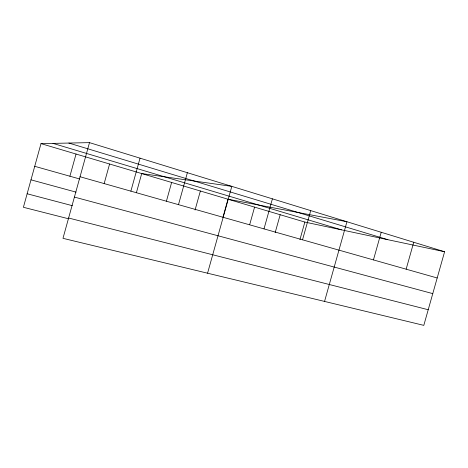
<?xml version="1.0" encoding="UTF-8"?>
<svg xmlns="http://www.w3.org/2000/svg" width="468" height="468" viewBox="0 0 468 468"><rect width="100%" height="100%" fill="white"/><g stroke="black" fill="none" stroke-linecap="round" stroke-linejoin="round"><path stroke-width="0.7" d="M89.493 142.635L62.981 238.335L423.803 325.365L444.6 251.749L89.493 142.635L40.997 143.623L23.4 207.283L68.685 218.813M69.902 176.225L76.044 154.042M104.148 183.614L109.588 164.011M130.87 191.155L140.037 158.166M136.381 192.752L141.71 173.564L231.812 186.363L207.564 273.207M166.415 201.193L171.627 182.456M178.483 204.651L187.375 172.71M195.068 209.997L200.368 191.002M222.99 217.158L227.998 199.216L346.934 221.738L324.546 301.421M249.684 224.646L254.586 207.119M263.999 228.887L272.405 198.836M275.178 232.619L280.186 214.73M299.947 239.575L304.855 222.066L444.6 251.749M302.533 239.809L310.717 210.612M373.441 259.91L381.221 232.274M406.142 269.182L413.735 242.26M68.609 218.018L428.22 309.734M27.138 193.77L72.329 205.68M74.406 197.081L432.771 293.623M30.987 179.835L76.079 192.137M34.726 166.31L79.718 178.992M80.046 176.746L437.188 277.98M40.997 143.623L304.855 222.066M52.96 143.378L341.459 229.841M68.86 143.056L387.855 239.692"/></g></svg>
